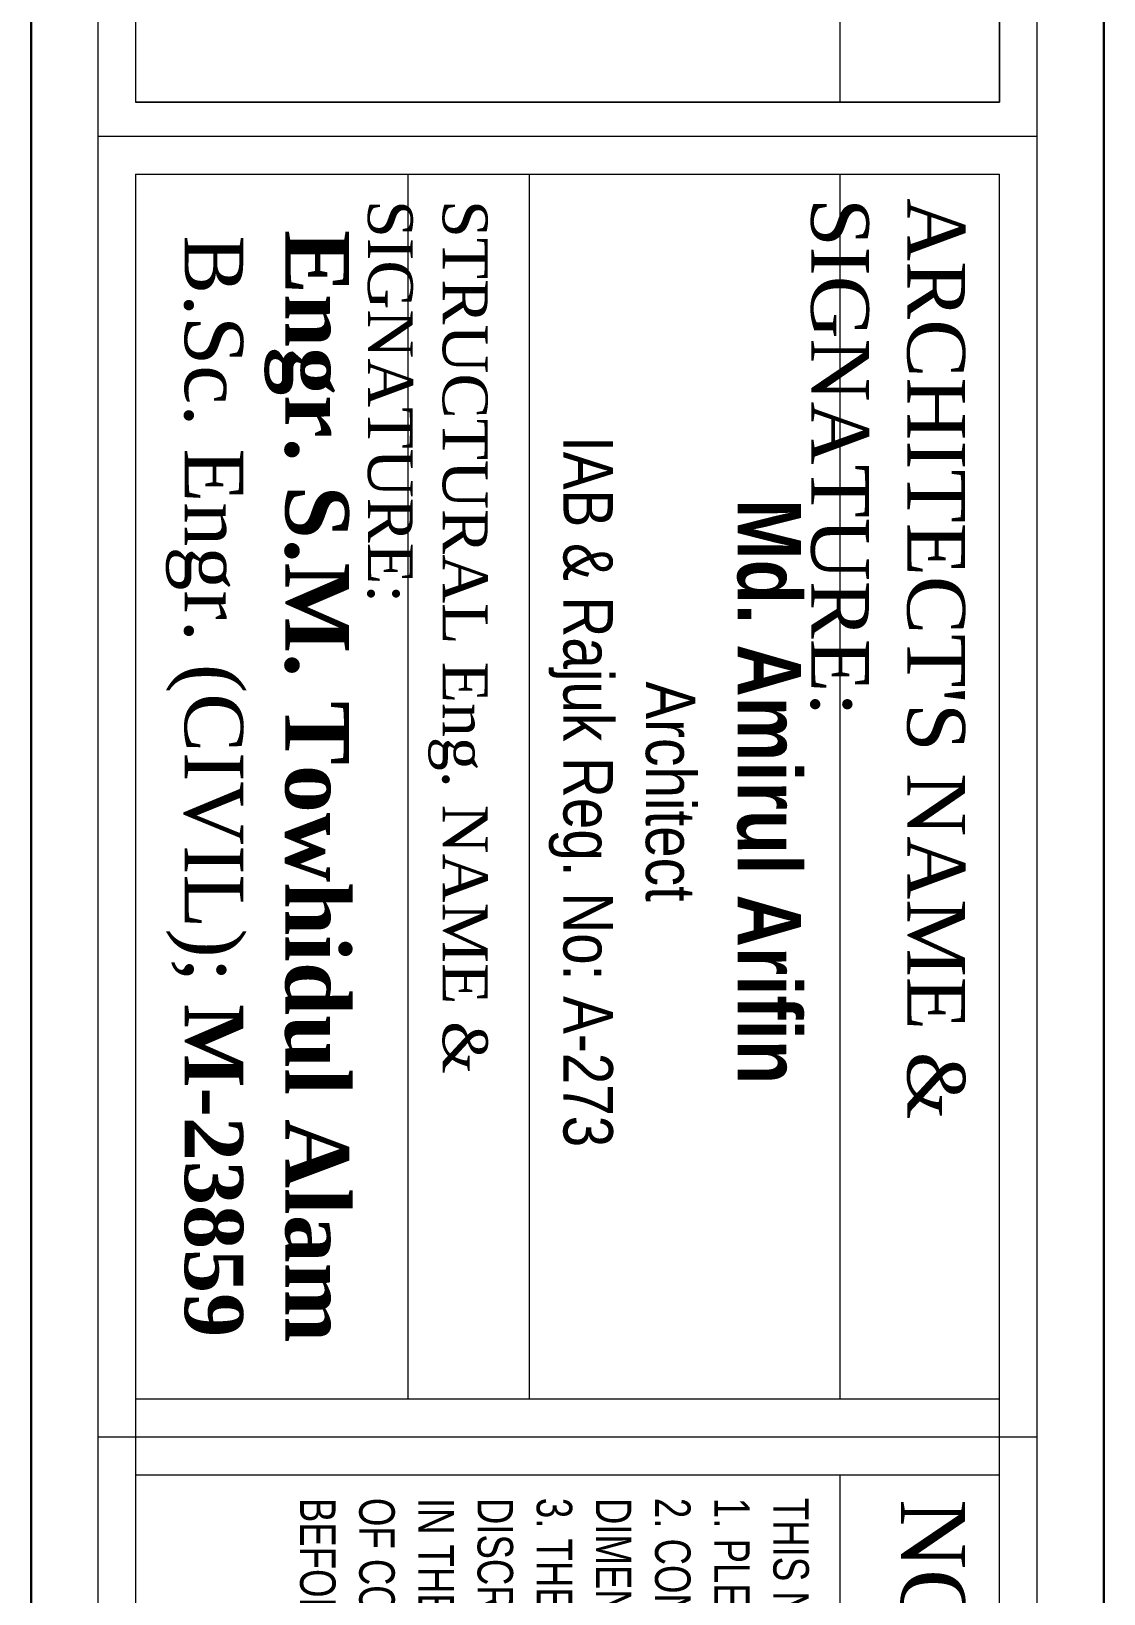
# Model space of a CAD drawing. Header units: inches. Extents: x 109699 to 44449955, y -10987 to 15824140.
# Drawn here: x 195752.5 to 195919.6, y -3763.8 to -3520.4 of the extents above; entities that cross this region are included whole.
import ezdxf

# ---------------------------------------------------------------- set-up
doc = ezdxf.new("R2010")
doc.units = ezdxf.units.IN
doc.header["$LTSCALE"] = 5
doc.header["$MEASUREMENT"] = 0
doc.layers.add('Text', color=7, linetype='Continuous', lineweight=0)
doc.layers.add('WALL-1', color=8, linetype='Continuous', lineweight=9)
doc.styles.add('box text', font='arial.ttf')
doc.styles.get("Standard").update_dxf_attribs({"font": 'times.ttf'})

# ---------------------------------------------------------------- blocks, each defined once
blk = doc.blocks.new('zxczxczxcz')
at = {"layer": 'Text'}
for p, q in [((176008.45, -15679.21), (176008.45, -15490.2)), ((176270.13, -15490.2), (176270.13, -15679.21)), ((175709.04, -15497.83), (176001.64, -15497.83)), ((176001.64, -15497.83), (176001.64, -15671.58)), ((176001.64, -15671.58), (176001.64, -15497.83)), ((176016.08, -15671.58), (176016.08, -15497.83)), ((176262.5, -15497.83), (176262.5, -15671.58)), ((176277.77, -15497.83), (176277.77, -15671.58)), ((175709.04, -15529.94), (176001.64, -15529.94)), ((176016.08, -15529.94), (176262.5, -15529.94)), ((176277.77, -15529.94), (176524.18, -15529.94)), ((176016.08, -15592.44), (176262.5, -15592.44)), ((176016.08, -15616.82), (176262.5, -15616.82))]:
    blk.add_line(p, q, dxfattribs=at)
at = {"layer": 'Text', "lineweight": 30}
blk.add_lwpolyline([(177005.91, -15476.83), (175281.82, -15476.83), (175281.82, -15692.58), (177005.91, -15692.58)], close=True, dxfattribs=at)
at = {"layer": 'Text'}
blk.add_lwpolyline([(176997.69, -15490.2), (175295.18, -15490.2), (175295.18, -15679.21), (176997.69, -15679.21)], close=True, dxfattribs=at)
for points in [[(176001.64, -15497.83), (175709.04, -15497.83)], [(176524.18, -15497.83), (176016.08, -15497.83)], [(175709.04, -15671.58), (176001.64, -15671.58)], [(176016.08, -15671.58), (176524.18, -15671.58)]]:
    blk.add_lwpolyline(points, dxfattribs=at)
for s, insert, char_height, width, attachment_point in [("{\\C1;ARCHITECT'S NAME & SIGNATURE:}", (176020.92, -15504.72, 29.75), 11.6093, 235.4408, 1), ('{\\C1;NOTE:}', (176282.6, -15504.72, 29.75), 12.8992, 235.4408, 1), ('{\\fArial Narrow|b1|i0|c0|p34;Md. Amirul Arifin\\P\\fArial Narrow|b0|i0|c0|p34;\\H0.7794x;Architect\\PIAB & Rajuk Reg. No: A-273\\fCentury Gothic|b0|i0|c0|p34;\\L\\P\\H1.283x;\\l \\P\\fFranklin Gothic Medium|b0|i0|c0|p34; \\fFranklin Gothic Book|b0|i0|c0|p34;\\H0.6173x;  \\fFranklin Gothic Medium|b0|i0|c0|p34;\\H1.62x; \\fFranklin Gothic Book|b0|i0|c0|p34;\\H0.6173x; \\fFranklin Gothic Medium|b0|i0|c0|p34;\\H1.62x;                                                                                       }', (176140.28, -15537.74), 12.75534, 248.9706, 2), ('{\\C1;STRUCTURAL Eng. NAME & SIGNATURE:}', (176021.3, -15600.77, 29.75), 9.0295, 235.4408, 1), ('{\\fTimes New Roman|b1|i0|c0|p18; Engr. S.M. Towhidul Alam\\P\\fTimes New Roman|b0|i0|c0|p18; \\H0.9205x;B.Sc. Engr. (CIVIL); \\fTimes New Roman|b1|i0|c0|p18;M-23859}', (176136.8, -15628.68, -14.88), 12.75534, 248.9706, 2)]:
    blk.add_mtext(s, dxfattribs=dict(at, insert=insert, char_height=char_height, width=width, attachment_point=attachment_point))
at = {"layer": 'Text', "insert": (176282.34, -15536.16, -14.88), "char_height": 7.1387, "width": 248.9802, "attachment_point": 1, "style": 'box text'}
blk.add_mtext("{\\fArial Narrow|b0|i0|c0|p34;\\W0.9;THIS NOTE IS VALID FOR DRAWINGS RELATED TO THIS PROJECT:\\P1. PLEASE DO NOT SCALE FROM THE DRAWINGS.\\P2. CONTRACTORS AND SUB-CONTRACTORS ARE TO VERIFY    ALL DIMENSIONS AT THE SITE.\\P3. THE CONTRACTOR IS TO NOTIFY THE CONSULTANT ABOUT ANY DISCREPANCIES/ DIFFERENCES CONTAINED\\PIN THE DRAWING (IN RELATION TO OTHER DRAWINGS) OR IN CASE OF CONTRADICTS WITH  'BNBC' & 'IMARAT BIDHIMALA, 2008'; WELL BEFORE IGNITING WORK.}", dxfattribs=at)

msp = doc.modelspace()

# ---------------------------------------------------------------- block references
at = {"layer": 'WALL-1', "linetype": 'Continuous', "xscale": 0.7745455872000001, "yscale": 0.7745455872000001, "zscale": 0.7745455872000001, "rotation": 270}
msp.add_blockref('zxczxczxcz', (207907.13, 132789.8), dxfattribs=at)

doc.saveas('drawing.dxf')
